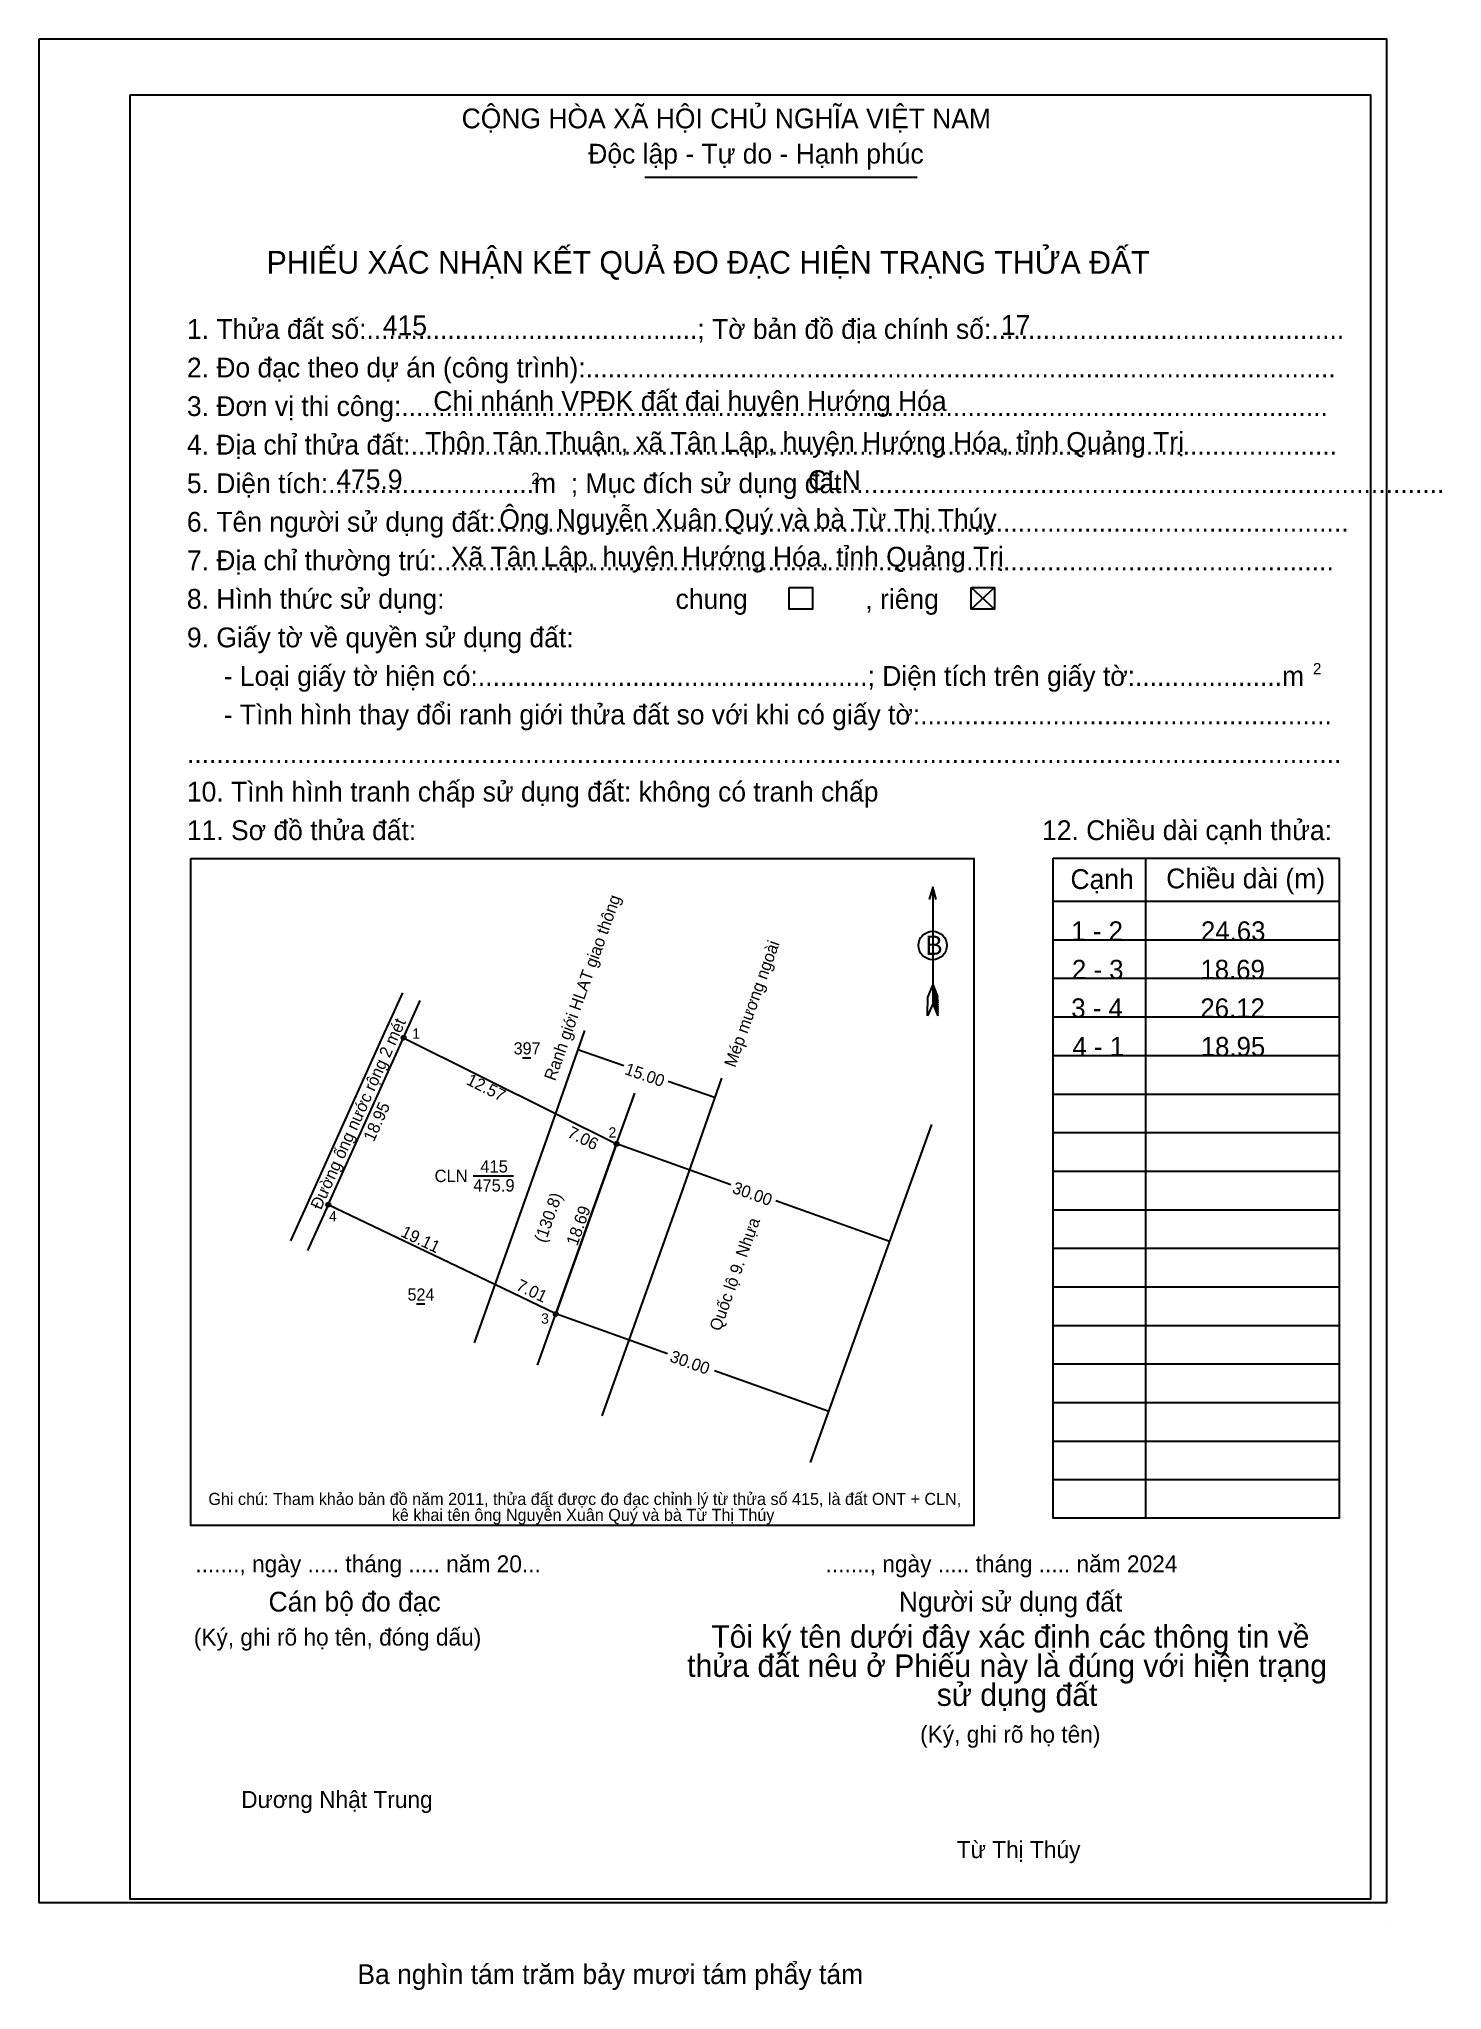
# Model space of a CAD drawing. Extents: x 545376 to 545521, y 1836292 to 1836494.
import ezdxf

# ---------------------------------------------------------------- set-up
doc = ezdxf.new("R2010")
doc.units = 0
for name, color, linetype in [('Level 1', 7, 'Continuous'), ('Level 10', 7, 'Continuous'), ('Level 11', 7, 'Continuous'), ('Level 13', 7, 'Continuous'), ('Level 14', 7, 'Continuous'), ('Level 2', 7, 'Continuous'), ('Level 23', 7, 'Continuous'), ('Level 27', 7, 'Continuous'), ('Level 3', 7, 'Continuous'), ('Level 32', 7, 'Continuous'), ('Level 36', 7, 'Continuous'), ('Level 48', 7, 'Continuous'), ('Level 49', 7, 'Continuous'), ('Level 50', 7, 'Continuous'), ('Level 52', 7, 'Continuous'), ('Level 6', 7, 'Continuous'), ('Level 9', 7, 'Continuous')]:
    doc.layers.add(name, color=color, linetype=linetype)

msp = doc.modelspace()

# ---------------------------------------------------------------- linework, layer by layer
at = {"layer": 'Level 1'}
for p, q in [((545375.9, 1836492.2), (545375.9, 1836492.2)), ((545438.58, 1836479.97), (545466.78, 1836479.97)), ((545472.37, 1836437.51), (545474.77, 1836435.28)), ((545472.37, 1836435.28), (545474.77, 1836437.51)), ((545391.6, 1836409.48), (545391.6, 1836409.48)), ((545490.41, 1836409.5), (545490.41, 1836341.21)), ((545468.37, 1836406.5), (545468.37, 1836394.43)), ((545480.84, 1836405.05), (545510.43, 1836405.05)), ((545480.84, 1836401.06), (545510.43, 1836401.06)), ((545468.37, 1836396.43), (545467.86, 1836395.2)), ((545468.37, 1836396.43), (545468.88, 1836395.2)), ((545468.37, 1836396.25), (545468.88, 1836395.02)), ((545480.84, 1836397.07), (545510.43, 1836397.07)), ((545467.84, 1836393.2), (545467.86, 1836395.2)), ((545468.37, 1836394.43), (545467.84, 1836393.2)), ((545468.37, 1836396.08), (545468.88, 1836394.84)), ((545468.37, 1836395.91), (545468.89, 1836394.67)), ((545468.37, 1836395.73), (545468.89, 1836394.49)), ((545468.37, 1836395.56), (545468.89, 1836394.31)), ((545468.37, 1836395.38), (545468.89, 1836394.13)), ((545468.37, 1836395.21), (545468.89, 1836393.95)), ((545468.37, 1836395.04), (545468.89, 1836393.77)), ((545468.37, 1836394.86), (545468.89, 1836393.59)), ((545468.37, 1836394.69), (545468.9, 1836393.42)), ((545468.37, 1836394.43), (545468.9, 1836393.2)), ((545468.9, 1836393.2), (545468.88, 1836395.2)), ((545480.84, 1836393.08), (545510.43, 1836393.08)), ((545480.84, 1836389.09), (545510.43, 1836389.09)), ((545480.84, 1836385.1), (545510.43, 1836385.1)), ((545480.84, 1836381.11), (545510.43, 1836381.11)), ((545480.84, 1836377.12), (545510.43, 1836377.12)), ((545480.84, 1836373.13), (545510.43, 1836373.13)), ((545480.84, 1836369.14), (545510.43, 1836369.14)), ((545480.84, 1836365.15), (545510.43, 1836365.15)), ((545480.84, 1836361.16), (545510.43, 1836361.16)), ((545446.05, 1836356.01), (545446.05, 1836356.01)), ((545480.84, 1836357.17), (545510.43, 1836357.17)), ((545480.84, 1836353.18), (545510.43, 1836353.18)), ((545480.84, 1836349.19), (545510.43, 1836349.19)), ((545480.84, 1836345.2), (545510.43, 1836345.2)), ((545515.32, 1836299.37), (545515.32, 1836299.37))]:
    msp.add_line(p, q, dxfattribs=at)
for points in [[(545391.6, 1836409.48), (545472.64, 1836409.48), (545472.64, 1836340.45), (545391.6, 1836340.45)], [(545480.84, 1836409.5), (545510.43, 1836409.5), (545510.43, 1836341.21), (545480.84, 1836341.21)]]:
    msp.add_lwpolyline(points, close=True, dxfattribs=at)
msp.add_lwpolyline([(545468.72, 1836405.22), (545468.37, 1836406.5), (545468.02, 1836405.22)], dxfattribs=at)
msp.add_circle((545468.37, 1836400.47), 1.47, dxfattribs=at)
at = {"layer": 'Level 10'}
for p, q in [((545436.42, 1836388.01), (545431.64, 1836389.67)), ((545445.81, 1836384.74), (545441.01, 1836386.41)), ((545461.21, 1836362.29), (545468.27, 1836381.95)), ((545447.5, 1836375.71), (545435.66, 1836379.94)), ((545463.92, 1836369.84), (545452.14, 1836374.05)), ((545440.94, 1836358.21), (545429.37, 1836362.34)), ((545455.72, 1836346.97), (545461.21, 1836362.29)), ((545457.61, 1836352.25), (545445.81, 1836356.47))]:
    msp.add_line(p, q, dxfattribs=at)
for points in [[(545423.06, 1836365.38), (545405.83, 1836373.65), (545413.62, 1836390.92), (545429.35, 1836383.08)], [(545429.35, 1836383.08), (545435.66, 1836379.94), (545429.37, 1836362.34), (545423.06, 1836365.38)]]:
    msp.add_lwpolyline(points, dxfattribs=at)
at = {"layer": 'Level 11'}
for centre in [(545413.62, 1836390.92), (545435.66, 1836379.94), (545405.83, 1836373.65), (545429.37, 1836362.34), (545429.37, 1836362.34)]:
    msp.add_circle(centre, 0.213, dxfattribs=at)
at = {"layer": 'Level 2'}
msp.add_lwpolyline([(545375.9, 1836494.26), (545515.32, 1836494.26), (545515.32, 1836301.43), (545375.9, 1836301.43)], close=True, dxfattribs=at)
at = {"layer": 'Level 23'}
msp.add_lwpolyline([(545427.47, 1836357.03), (545429.37, 1836362.34), (545435.66, 1836379.94), (545437.56, 1836385.2)], dxfattribs=at)
at = {"layer": 'Level 27'}
for p, q in [((545413.62, 1836390.92), (545415.35, 1836394.76)), ((545435.66, 1836379.94), (545437.44, 1836384.87)), ((545405.83, 1836373.65), (545403.68, 1836368.9))]:
    msp.add_line(p, q, dxfattribs=at)
at = {"layer": 'Level 3'}
msp.add_lwpolyline([(545385.32, 1836488.47), (545513.66, 1836488.47), (545513.66, 1836301.78), (545385.32, 1836301.78)], close=True, dxfattribs=at)
at = {"layer": 'Level 32'}
msp.add_lwpolyline([(545401.94, 1836369.9), (545404.02, 1836374.51), (545411.83, 1836391.81), (545411.91, 1836392.01), (545413.53, 1836395.58)], dxfattribs=at)
at = {"layer": 'Level 50'}
for p, q in [((545432.34, 1836391.68), (545428.42, 1836380.43)), ((545446.51, 1836386.74), (545442.59, 1836375.5)), ((545428.46, 1836380.53), (545420.92, 1836359.37)), ((545442.59, 1836375.5), (545434.14, 1836351.79))]:
    msp.add_line(p, q, dxfattribs=at)
for points in [[(545453.53, 1836437.51), (545455.93, 1836437.51), (545455.93, 1836435.28), (545453.53, 1836435.28)], [(545472.37, 1836437.51), (545474.77, 1836437.51), (545474.77, 1836435.28), (545472.37, 1836435.28)]]:
    msp.add_lwpolyline(points, close=True, dxfattribs=at)
at = {"layer": 'Level 9'}
for p, q in [((545425.91, 1836388.86), (545426.79, 1836388.86)), ((545420.83, 1836376.63), (545425.01, 1836376.63)), ((545414.95, 1836363.38), (545415.83, 1836363.38))]:
    msp.add_line(p, q, dxfattribs=at)

# ---------------------------------------------------------------- texts
at = {"layer": 'Level 1'}
for s, height, p in [('CỘNG HÒA XÃ HỘI CHỦ NGHĨA VIỆT NAM', 2.0479, (545419.63, 1836485.02)), ('Độc lập - Tự do - Hạnh phúc', 2.0479, (545432.73, 1836481.37)), ('PHIẾU XÁC NHẬN KẾT QUẢ ĐO ĐẠC HIỆN TRẠNG THỬA ĐẤT', 2.3407, (545399.45, 1836469.98)), ('1. Thửa đất số:.............................................; Tờ bản đồ địa chính số:................................................', 2.0479, (545391.2, 1836463.23)), ('2. Đo đạc theo dự án (công trình):......................................................................................................', 2.0479, (545391.2, 1836459.24)), ('3. Đơn vị thi công:..............................................................................................................................', 2.0479, (545391.2, 1836455.25)), ('4. Địa chỉ thửa đất:..............................................................................................................................', 2.0479, (545391.2, 1836451.26)), ('5. Diện tích:............................m  ; Mục đích sử dụng đất:.................................................................................', 2.0479, (545391.2, 1836447.27)), ('2', 1.17, (545426.84, 1836448.21)), ('6. Tên người sử dụng đất:....................................................................................................................', 2.0479, (545391.2, 1836443.28)), ('7. Địa chỉ thường trú:..........................................................................................................................', 2.0479, (545391.2, 1836439.29)), ('chung                , riêng', 2.0479, (545441.77, 1836435.29)), ('9. Giấy tờ về quyền sử dụng đất:', 2.0479, (545391.2, 1836431.32)), ('     - Loại giấy tờ hiện có:.....................................................; Diện tích trên giấy tờ:....................m', 2.0479, (545391.2, 1836427.33)), ('2', 1.17, (545507.72, 1836428.52)), ('     - Tình hình thay đổi ranh giới thửa đất so với khi có giấy tờ:........................................................', 2.0479, (545391.2, 1836423.34)), ('.............................................................................................................................................................', 2.0479, (545391.2, 1836419.35)), ('10. Tình hình tranh chấp sử dụng đất: không có tranh chấp', 2.0479, (545391.2, 1836415.36)), ('11. Sơ đồ thửa đất:', 2.0479, (545391.2, 1836411.37)), ('12. Chiều dài cạnh thửa:', 2.0479, (545479.69, 1836411.37)), ('Cạnh', 2.048, (545482.63, 1836406.31)), ('Chiều dài (m)', 2.0479, (545492.54, 1836406.38)), ('B', 1.99, (545467.63, 1836399.5)), ('......., ngày ..... tháng ..... năm 20...', 1.7554, (545392.07, 1836335.61)), ('......., ngày ..... tháng ..... năm 2024', 1.7554, (545457.29, 1836335.61)), ('Cán bộ đo đạc', 2.0479, (545399.65, 1836331.55)), ('Người sử dụng đất', 2.0479, (545464.87, 1836331.55)), ('(Ký, ghi rõ họ tên, đóng dấu)', 1.7554, (545391.91, 1836328.03)), ('Tôi ký tên dưới đây xác định các thông tin về', 2.3272, (545445.46, 1836327.8)), ('thửa đất nêu ở Phiếu này là đúng với hiện trạng', 2.3272, (545442.97, 1836324.79)), ('sử dụng đất', 2.3272, (545468.79, 1836321.79)), ('(Ký, ghi rõ họ tên)', 1.7554, (545467.07, 1836317.98)), ('Dương Nhật Trung', 1.7554, (545396.82, 1836311.23)), ('Từ Thị Thúy', 1.7554, (545470.87, 1836306.04))]:
    msp.add_text(s, height=height, dxfattribs=at).set_placement(p)
at = {"layer": 'Level 10'}
for s, rotation, p in [('15.00', 340.7952, (545436.41, 1836387.18)), ('30.00', 340.3327, (545447.54, 1836374.9)), ('30.00', 340.3327, (545441.08, 1836357.45))]:
    msp.add_text(s, height=1.25, rotation=rotation, dxfattribs=at).set_placement(p)
at = {"layer": 'Level 13'}
for s, p in [('415', (545421.56, 1836376.97)), ('CLN', (545416.83, 1836375.99)), ('475.9', (545420.83, 1836375.01))]:
    msp.add_text(s, height=1.279, dxfattribs=at).set_placement(p)
at = {"layer": 'Level 14'}
for s, p in [('Ghi chú: Tham khảo bản đồ năm 2011, thửa đất được đo đạc chỉnh lý từ thửa số 415, là đất ONT + CLN,', (545393.42, 1836342.58)), (' kê khai tên ông Nguyễn Xuân Quý và bà Từ Thị Thúy', (545411.94, 1836340.93))]:
    msp.add_text(s, height=1.25, dxfattribs=at).set_placement(p)
at = {"layer": 'Level 36'}
for s, p in [('397', (545425.01, 1836389.2)), ('524', (545414.03, 1836363.73))]:
    msp.add_text(s, height=1.25, dxfattribs=at).set_placement(p)
at = {"layer": 'Level 48'}
msp.add_text('8. Hình thức sử dụng:', height=2.048, dxfattribs=at).set_placement((545391.2, 1836435.31))
at = {"layer": 'Level 49'}
for s, rotation, p in [('Ranh giới HLAT giao thông', 70.3327, (545429.3, 1836386.38)), ('Mép mương ngoài', 70.3327, (545447.93, 1836387.77)), ('Đường ống nước rộng 2 mét', 65.7188, (545405.07, 1836373.04)), ('12.57', 333.5284, (545420.02, 1836386.15)), ('18.95', 65.7188, (545410.54, 1836380.08)), ('7.06', 333.5284, (545430.47, 1836380.7)), ('(130.8)', 70.3327, (545428.28, 1836369.63)), ('18.69', 70.3327, (545431.59, 1836369.31)), ('Quốc lộ 9. Nhựa', 70.3327, (545446.4, 1836360.48)), ('19.11', 334.3592, (545413.24, 1836370.41)), ('7.01', 334.3592, (545425.16, 1836364.88))]:
    msp.add_text(s, height=1.25, rotation=rotation, dxfattribs=at).set_placement(p)
at = {"layer": 'Level 52'}
for s, p in [('1 - 2', (545482.72, 1836400.97)), ('24.63', (545496.13, 1836400.97)), ('2 - 3', (545482.78, 1836396.99)), ('18.69', (545496.07, 1836396.99)), ('3 - 4', (545482.71, 1836393)), ('26.12', (545496.07, 1836393)), ('4 - 1', (545482.84, 1836389.01)), ('18.95', (545496.11, 1836389.01))]:
    msp.add_text(s, height=1.995, dxfattribs=at).set_placement(p)
at = {"layer": 'Level 6'}
for s, p in [('415', (545411.48, 1836463.61)), ('17', (545475.43, 1836463.65)), ('Chi nhánh VPĐK đất đai huyện Hướng Hóa', (545416.7, 1836455.78)), ('Thôn Tân Thuận, xã Tân Lập, huyện Hướng Hóa, tỉnh Quảng Trị', (545415.85, 1836451.54)), ('475.9', (545406.66, 1836447.67)), ('CLN', (545455.46, 1836447.59)), ('Ông Nguyễn Xuân Quý và bà Từ Thị Thúy', (545423.53, 1836443.57)), ('Xã Tân Lập, huyện Hướng Hóa, tỉnh Quảng Trị', (545418.52, 1836439.67)), ('Ba nghìn tám trăm bảy mươi tám phẩy tám', (545408.84, 1836293.01))]:
    msp.add_text(s, height=2.048, dxfattribs=at).set_placement(p)
at = {"layer": 'Level 9'}
for s, p in [('1', (545414.52, 1836390.81)), ('2', (545434.83, 1836380.59)), ('4', (545405.9, 1836371.91)), ('3', (545427.86, 1836361.33))]:
    msp.add_text(s, height=1.07, dxfattribs=at).set_placement(p)

doc.saveas('drawing.dxf')
